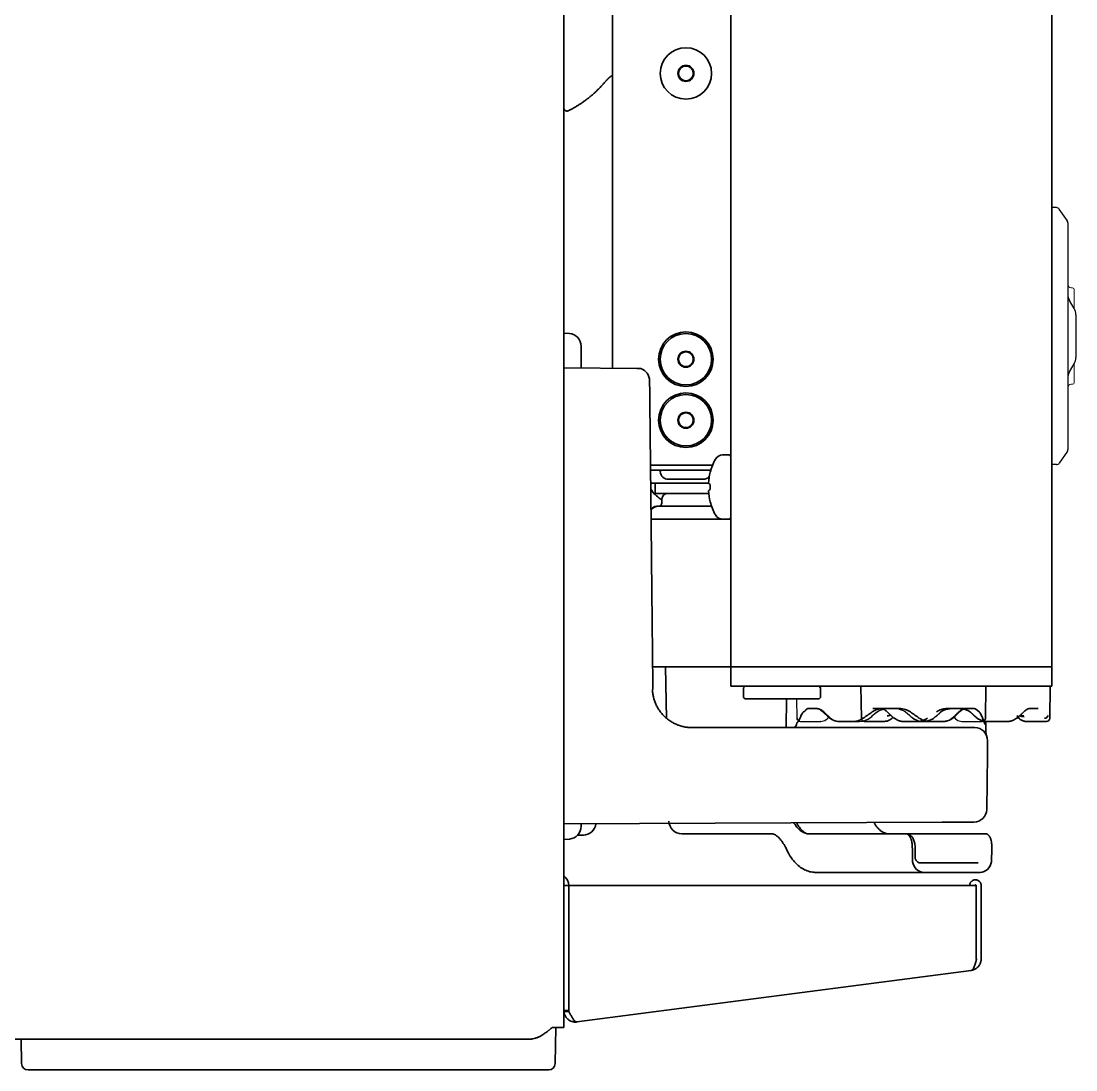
# Model space of a CAD drawing. Extents: x 6569 to 10251, y -294 to 3100.
# Drawn here: x 10032 to 10196.3, y 1270.8 to 1434.1 of the extents above; entities that cross this region are included whole.
import ezdxf

# ---------------------------------------------------------------- set-up
doc = ezdxf.new("R2010")
doc.units = 0
doc.header["$LTSCALE"] = 5
doc.layers.get('0').update_dxf_attribs({"linetype": 'CONTINUOUS', "lineweight": 0})
doc.layers.add('1', color=7, linetype='CONTINUOUS', true_color=0xffffff)
doc.layers.add('GEOM', color=7, linetype='CONTINUOUS')

msp = doc.modelspace()

# ---------------------------------------------------------------- linework, layer by layer
at = {"color": 7, "linetype": 'Continuous'}
for p, q in [((10195.56, 1392.58), (10195.81, 1392.58)), ((10196.06, 1392.33), (10196.06, 1389.35)), ((10196.06, 1380.8), (10196.06, 1377.83)), ((10195.56, 1377.58), (10195.81, 1377.58))]:
    msp.add_line(p, q, dxfattribs=at)
for centre, radius, start, end in [((10195.56, 1393.08), 0.5, 180, 270), ((10195.81, 1392.33), 0.25, 0, 90), ((10195.56, 1377.08), 0.5, 90, 180), ((10195.81, 1377.83), 0.25, 270, 0)]:
    msp.add_arc(centre, radius, start, end, dxfattribs=at)
at = {"layer": '1', "color": 7, "linetype": 'Continuous', "lineweight": 35}
for p, q in [((10116.56, 1893.33), (10116.56, 1277.43)), ((10142.56, 1333.58), (10142.56, 1891.08)), ((10192.56, 1891.08), (10192.56, 1333.58)), ((10124.16, 1859.73), (10124.16, 1380.06)), ((10116.56, 1385.56), (10117.44, 1385.48)), ((10119.26, 1383.49), (10119.26, 1380.1)), ((10127.93, 1380.03), (10116.56, 1380.13)), ((10128.56, 1380.02), (10127.93, 1380.03)), ((10142.31, 1366.58), (10141.27, 1366.58)), ((10130.06, 1364.98), (10139.72, 1364.98)), ((10130.07, 1364.18), (10139.44, 1364.18)), ((10139.36, 1363.88), (10139.37, 1363.88)), ((10139.72, 1364.98), (10139.58, 1364.98)), ((10131.57, 1362.18), (10130.09, 1362.18)), ((10130.91, 1362.18), (10130.09, 1362.18)), ((10130.81, 1362.08), (10130.81, 1360.68)), ((10139.1, 1362.18), (10130.91, 1362.18)), ((10138.27, 1362.78), (10132.87, 1362.78)), ((10130.91, 1360.58), (10139.14, 1360.58)), ((10131.67, 1359.7), (10131.67, 1359.73)), ((10131.81, 1359.58), (10131.81, 1359.08)), ((10139.36, 1359.28), (10139.37, 1359.28)), ((10131.02, 1358.58), (10131.21, 1358.58)), ((10131.32, 1358.58), (10136.36, 1358.58)), ((10136.36, 1358.58), (10139.57, 1358.58)), ((10130.15, 1356.58), (10136.02, 1356.58)), ((10136.02, 1356.58), (10142.56, 1356.58)), ((10136.32, 1333.58), (10130.51, 1333.58)), ((10132.38, 1333.58), (10132.57, 1325.56)), ((10142.56, 1333.58), (10136.32, 1333.58)), ((10144.36, 1333.58), (10142.56, 1333.58)), ((10142.56, 1330.58), (10142.56, 1333.58)), ((10190.76, 1333.58), (10144.36, 1333.58)), ((10192.56, 1333.58), (10190.76, 1333.58)), ((10192.56, 1330.58), (10192.56, 1333.58)), ((10130.37, 1330.07), (10130.43, 1330.08)), ((10144.56, 1330.58), (10142.56, 1330.58)), ((10190.56, 1330.58), (10144.56, 1330.58)), ((10144.81, 1330.58), (10144.56, 1330.33)), ((10144.56, 1330.33), (10144.56, 1328.83)), ((10156.56, 1330.33), (10156.31, 1330.58)), ((10156.56, 1328.83), (10156.56, 1330.33)), ((10162.81, 1330.58), (10162.9, 1325.57)), ((10182.23, 1325.57), (10182.31, 1330.58)), ((10192.56, 1330.58), (10190.56, 1330.58)), ((10192.23, 1325.57), (10192.31, 1330.58)), ((10144.56, 1328.83), (10144.81, 1328.58)), ((10156.31, 1328.58), (10144.81, 1328.58)), ((10151.18, 1324.13), (10151.22, 1328.58)), ((10156.31, 1328.58), (10156.56, 1328.83)), ((10154.67, 1327.08), (10155.98, 1327.08)), ((10157.03, 1326.56), (10158.07, 1325.59)), ((10164.67, 1327.08), (10165.98, 1327.08)), ((10166.26, 1327.08), (10168.87, 1327.08)), ((10176.26, 1327.08), (10178.87, 1327.08)), ((10177.06, 1325.59), (10177.28, 1325.79)), ((10179.15, 1327.08), (10180.46, 1327.08)), ((10180.68, 1327.03), (10181.27, 1326.56)), ((10189.15, 1327.08), (10190.46, 1327.08)), ((10136.49, 1324.13), (10175.6, 1324.13)), ((10159.39, 1325.08), (10161.64, 1325.08)), ((10163.46, 1325.08), (10163.4, 1325.08)), ((10166.55, 1325.08), (10163.46, 1325.08)), ((10169.39, 1325.08), (10171.64, 1325.08)), ((10172.58, 1325.08), (10171.64, 1325.08)), ((10173.49, 1325.08), (10175.74, 1325.08)), ((10175.6, 1324.13), (10180.55, 1324.13)), ((10182.31, 1324.63), (10182.2, 1324.63)), ((10182.31, 1323.22), (10182.31, 1324.63)), ((10183.49, 1325.08), (10182.55, 1325.08)), ((10183.49, 1325.08), (10185.74, 1325.08)), ((10182.55, 1322.13), (10182.56, 1319.88)), ((10182.56, 1319.88), (10182.42, 1311.37)), ((10175.47, 1309.38), (10116.56, 1309.13)), ((10180.42, 1309.4), (10175.47, 1309.38)), ((10119.26, 1309.14), (10119.26, 1308.76)), ((10117.44, 1306.77), (10116.56, 1306.7)), ((10119.6, 1307.38), (10118.69, 1307.36)), ((10134.94, 1307.58), (10149, 1307.58)), ((10151.24, 1305.19), (10151.31, 1305.05)), ((10171.26, 1304.09), (10171.26, 1305.58)), ((10171.35, 1303.61), (10171.29, 1303.77)), ((10172.03, 1303.08), (10181.08, 1303.08)), ((10155.8, 1301.58), (10172.63, 1301.58)), ((10172.63, 1301.58), (10181.42, 1301.58)), ((10116.56, 1299.53), (10117.36, 1299.53)), ((10117.36, 1299.53), (10180.76, 1299.53)), ((10117.36, 1280.18), (10117.36, 1299.53)), ((10180.76, 1288.24), (10180.76, 1299.53)), ((10181.56, 1288.34), (10181.56, 1299.53)), ((10181.56, 1288.11), (10181.56, 1288.34)), ((10180, 1286.32), (10118.6, 1278.29)), ((10117.33, 1279.94), (10117.36, 1280.18)), ((10114.76, 1277.43), (10116.56, 1277.43)), ((10115.31, 1277.43), (10115.21, 1271.81)), ((10032.72, 1275.63), (9407.83, 1275.63)), ((10032.12, 1271.81), (10032.05, 1275.63)), ((10032.72, 1275.63), (10033.05, 1275.63)), ((10033.05, 1275.63), (10111.3, 1275.63)), ((10112.74, 1270.83), (10033.12, 1270.83)), ((10114.21, 1270.83), (10112.74, 1270.83))]:
    msp.add_line(p, q, dxfattribs=at)
for centre, radius in [((10135.57, 1425.98), 4), ((10135.57, 1425.98), 1.25), ((10135.57, 1425.98), 1.15), ((10135.57, 1381.48), 4.25), ((10135.57, 1381.48), 4), ((10135.57, 1381.48), 1.25), ((10135.57, 1381.48), 1.15), ((10135.57, 1371.98), 4.25), ((10135.57, 1371.98), 4), ((10135.57, 1371.98), 1.25), ((10135.57, 1371.98), 1.15)]:
    msp.add_circle(centre, radius, dxfattribs=at)
for centre, radius, start, end in [((10117.26, 1383.49), 2, 0, 85), ((10127.92, 1378.13), 2, 0, 71.3807), ((10148.15, 1361.58), 9.08, 151.3979, 165.3324), ((10141.27, 1365.33), 1.25, 90, 151.3979), ((10142.31, 1366.33), 0.25, 0, 90), ((10131.78, 1363.98), 0.2, 90, 185.2159), ((10132.87, 1364.08), 1.3, 185.2159, 270), ((10130.37, 1361.78), 0.4, 90, 134.0482), ((10130.91, 1362.08), 0.1, 90, 180), ((10138.27, 1364.08), 1.3, 270, 316.9098), ((10148.15, 1361.58), 8.79, 177.391, 182.609), ((10134.17, 1363.8), 4.8, 212.0523, 238.4186), ((10130.91, 1360.68), 0.1, 180, 270), ((10132.81, 1359.58), 1, 90, 180), ((10131.31, 1359.08), 0.5, 270.1266, 0), ((10148.15, 1361.58), 9.08, 194.6676, 208.6021), ((10131.02, 1357.58), 1, 90, 151.4696), ((10131.32, 1357.08), 1.5, 90, 141.97), ((10141.27, 1357.83), 1.25, 208.6021, 270), ((10142.31, 1356.83), 0.25, 270, 0), ((10130.51, 1334.08), 0.5, 256.2709, 270), ((10152.31, 1324.63), 0.5, 270, 0), ((10153.31, 1324.63), 0.5, 107.707, 180), ((10153.4, 1325.58), 0.5, 181, 242.6743), ((10163.4, 1325.58), 0.5, 181, 270), ((10180.55, 1322.13), 2, 0.25, 90), ((10181.73, 1325.58), 0.5, 297.3257, 359), ((10181.81, 1324.63), 0.5, 0, 72.2929), ((10191.73, 1325.58), 0.5, 270, 359), ((10180.42, 1311.4), 2, 270.25, 359), ((10134.94, 1309.58), 2, 181.3523, 270), ((10117.26, 1308.76), 2, 275, 0), ((10119.56, 1309.38), 2, 271, 353.3696), ((10115.56, 1299.53), 1.8, 0, 56.2501), ((10033.12, 1271.83), 1, 181, 270), ((10114.21, 1271.83), 1, 270, 359)]:
    msp.add_arc(centre, radius, start, end, dxfattribs=at)
for centre, major_axis, ratio, start_param, end_param in [((10148.15, 1361.66), (-9.06, 0), 0.993151, -0.249579, -0.058074), ((10148.15, 1362.24), (9.06, 0), 0.116841, 3.199666, 3.391172), ((10148.15, 1360.92), (-9.06, 0), 0.116841, -0.249579, -0.058074), ((10148.15, 1361.5), (-9.06, 0), 0.993151, 0.058074, 0.249579), ((10174.06, 1327.47), (-1.01, 1.11), 0.229329, 2.984544, 3.142826), ((10181.07, 1327.47), (1.01, 1.11), 0.229329, 3.14078, 3.298642), ((10186.85, 1326), (-0.331, 0.375), 0.536085, 2.681899, 4.249257), ((10188.58, 1326.58), (0, 1.5), 0.998497, 2.145118, 2.332903), ((10188.48, 1326.95), (1.48, 0.25), 0.748231, 3.932069, 4.434593), ((10191.48, 1326), (0.483, 0.128), 0.81606, 4.381194, 5.948536), ((10188.58, 1326.58), (0, 1.5), 0.998497, 2.707683, 3.141593), ((10188.58, 1326.58), (0, 1.5), 0.998499, 2.799429, 3.141593), ((10167.31, 1315.58), (0.16, 8), 0.469329, 2.474855, 2.559639), ((10154.62, 1315.58), (-0.16, 8), 0.469329, 2.467241, 2.541085), ((10141.32, 1306.57), (269.31, 0.08), 0.003713, 1.464607, 1.520931), ((10170.25, 1312.76), (-0.95, 57.27), 0.008194, 4.560397, 4.586596), ((8686.37, 1312.6), (63.02, 3187.98), 0.4694, -1.564188, -1.563721), ((10172.63, 1303.58), (0, 2), 0.882948, 1.744595, 3.141593), ((10181.42, 1303.58), (0, 2), 0.882948, 3.141593, 4.540106), ((10142.26, 1288.23), (26.05, 7.97), 0.065333, 3.289084, 3.421296)]:
    msp.add_ellipse(centre, major_axis=major_axis, ratio=ratio, start_param=start_param, end_param=end_param, dxfattribs=at)
msp.add_rational_spline([(10116.56, 1420.63), (10116.56, 1420.52), (10116.59, 1420.41), (10116.66, 1420.31), (10116.84, 1420.15), (10116.99, 1420.08), (10117.16, 1420.11), (10118.98, 1421.01), (10120.54, 1422.09), (10121.93, 1423.37), (10123.13, 1424.83)], [0.538226916686, 0.536085064781, 0.53495998068, 0.54070139398, 0.54070139398, 0.529985887725, 0.54070139398, 0.534816719201, 0.532855160942, 0.534816719201, 0.54070139398], degree=4, knots=[0, 0, 0, 0, 0, 0.048669, 0.048669, 0.048669, 0.115159, 0.115159, 0.115159, 1, 1, 1, 1, 1], dxfattribs=at)
for points, weights, degree in [([(10123.13, 1424.83), (10123.36, 1425.08), (10123.61, 1425.31), (10123.88, 1425.53), (10124.16, 1425.72)], [0.54070139398, 0.531593547135, 0.523760925952, 0.517203530431, 0.511921360573], 4), ([(10182.31, 1307.57), (10176.07, 1307.58), (10169.81, 1307.58)], [1, 0.999671530464, 0.999886318719], 2)]:
    msp.add_rational_spline(points, weights, degree=degree, dxfattribs=at)
for points, degree in [([(10130.43, 1330.08), (10130.18, 1354.12), (10129.92, 1378.16)], 2), ([(10131.67, 1359.73), (10131.72, 1359.7), (10131.77, 1359.67), (10131.82, 1359.64)], 3), ([(10153.71, 1326.37), (10153.49, 1325.95), (10153.3, 1325.52), (10153.16, 1325.1)], 3), ([(10163.2, 1325.59), (10163.66, 1325.91), (10164.13, 1326.24), (10164.6, 1326.56)], 3), ([(10166.47, 1327.08), (10166.4, 1327.08), (10166.33, 1327.08), (10166.26, 1327.08)], 3), ([(10166.87, 1326.62), (10167.45, 1326.06), (10168.09, 1325.5)], 2), ([(10170.53, 1326.56), (10171, 1326.24), (10171.47, 1325.91), (10171.92, 1325.59)], 3), ([(10174.51, 1325.85), (10174.66, 1325.99)], 1), ([(10174.66, 1325.99), (10175.07, 1326.36)], 1), ([(10174.66, 1325.99), (10175.07, 1326.36)], 1), ([(10177.28, 1325.79), (10177.56, 1326.05), (10177.83, 1326.31), (10178.09, 1326.56)], 3), ([(10180.06, 1326.36), (10180.47, 1325.99)], 1), ([(10180.47, 1325.99), (10180.62, 1325.85)], 1), ([(10180.47, 1325.99), (10180.62, 1325.85)], 1), ([(10182.01, 1324.97), (10181.86, 1325.43), (10181.67, 1325.9), (10181.42, 1326.37)], 3), ([(10187.18, 1325.63), (10187.75, 1326.13), (10188.25, 1326.62)], 2), ([(10191.67, 1325.08), (10191.31, 1325.08), (10190.61, 1325.08), (10189.58, 1325.08), (10188.91, 1325.08), (10188.58, 1325.08)], 3), ([(10153.19, 1308.67), (10153, 1308.95), (10152.82, 1309.28)], 2), ([(10170.89, 1303.23), (10170.88, 1303.33), (10170.87, 1303.44), (10170.87, 1303.54)], 3), ([(10171.3, 1303.77), (10171.26, 1303.93), (10171.26, 1304.09)], 2), ([(10183.16, 1303.23), (10183.17, 1303.34), (10183.18, 1303.44), (10183.18, 1303.54)], 3), ([(10181.56, 1288.11), (10181.56, 1288.03), (10181.55, 1287.87), (10181.51, 1287.64), (10181.43, 1287.41), (10181.33, 1287.2), (10181.2, 1287.01), (10181.04, 1286.83), (10180.86, 1286.67), (10180.67, 1286.54), (10180.45, 1286.44), (10180.23, 1286.36), (10180.08, 1286.33), (10180, 1286.32)], 3), ([(10180.81, 1288.11), (10180.79, 1288.15), (10180.78, 1288.2), (10180.77, 1288.24)], 3), ([(10180.82, 1288.01), (10180.8, 1288.09), (10180.78, 1288.16), (10180.77, 1288.24)], 3), ([(10180.82, 1288.01), (10180.82, 1288.04), (10180.81, 1288.08), (10180.81, 1288.11)], 3), ([(10116.58, 1279.85), (10116.57, 1279.93), (10116.56, 1280), (10116.56, 1280.08)], 3), ([(10116.58, 1279.85), (10116.83, 1279.88), (10117.08, 1279.91), (10117.33, 1279.94)], 3), ([(10117.33, 1279.94), (10117.37, 1279.87), (10117.44, 1279.72), (10117.56, 1279.5), (10117.68, 1279.29), (10117.79, 1279.09), (10117.9, 1278.91), (10118.01, 1278.74), (10118.12, 1278.6), (10118.22, 1278.48), (10118.32, 1278.39), (10118.42, 1278.33), (10118.51, 1278.29), (10118.57, 1278.29), (10118.6, 1278.29)], 3)]:
    msp.add_open_spline(points, degree=degree, dxfattribs=at)
for points, knots in [([(10131.66, 1358.72), (10131.66, 1358.72), (10131.63, 1358.69), (10131.57, 1358.65), (10131.5, 1358.61), (10131.44, 1358.59), (10131.42, 1358.59), (10131.41, 1358.59), (10131.41, 1358.59)], [0, 0, 0, 0, 0.040275, 0.378837, 0.656477, 0.860024, 0.982877, 1, 1, 1, 1]), ([(10130.37, 1330.07), (10130.37, 1329.87), (10130.39, 1329.68), (10130.43, 1329.28), (10130.47, 1329.09), (10130.52, 1328.85), (10130.54, 1328.8), (10130.56, 1328.71), (10130.6, 1328.56), (10130.64, 1328.42), (10130.74, 1328.14), (10130.81, 1327.96), (10130.97, 1327.61), (10131.05, 1327.43), (10131.2, 1327.17), (10131.25, 1327.09), (10131.33, 1326.97), (10131.36, 1326.92), (10131.41, 1326.84), (10131.44, 1326.8), (10131.58, 1326.6), (10131.7, 1326.44), (10131.95, 1326.15), (10132.09, 1326), (10132.37, 1325.73), (10132.51, 1325.6), (10132.71, 1325.45), (10132.75, 1325.41), (10132.83, 1325.35), (10132.94, 1325.27), (10133.07, 1325.18), (10133.31, 1325.02), (10133.65, 1324.82), (10134, 1324.66), (10134.28, 1324.54), (10134.37, 1324.51), (10134.51, 1324.46), (10134.56, 1324.44), (10134.65, 1324.41), (10134.7, 1324.4), (10134.93, 1324.33), (10135.31, 1324.23), (10135.7, 1324.17), (10136.09, 1324.14), (10136.29, 1324.13), (10136.49, 1324.13)], [0, 0, 0, 0, 0.0625, 0.0625, 0.125, 0.125, 0.140625, 0.140625, 0.15625, 0.1875, 0.1875, 0.25, 0.25, 0.3125, 0.3125, 0.34375, 0.34375, 0.359375, 0.359375, 0.375, 0.375, 0.4375, 0.4375, 0.5, 0.5, 0.5625, 0.5625, 0.578125, 0.578125, 0.59375, 0.625, 0.625, 0.6875, 0.75, 0.75, 0.78125, 0.78125, 0.796875, 0.796875, 0.8125, 0.8125, 0.875, 0.9375, 0.9375, 1, 1, 1, 1]), ([(10154.04, 1326.63), (10154.01, 1326.63), (10153.98, 1326.62), (10153.93, 1326.6), (10153.92, 1326.6), (10153.89, 1326.58), (10153.87, 1326.57), (10153.83, 1326.54), (10153.81, 1326.51), (10153.77, 1326.46), (10153.76, 1326.45), (10153.73, 1326.41), (10153.72, 1326.39), (10153.71, 1326.37)], [0, 0, 0, 0, 0.25, 0.25, 0.375, 0.375, 0.5, 0.5, 0.75, 0.75, 0.875, 0.875, 1, 1, 1, 1]), ([(10154.04, 1326.63), (10154.08, 1326.59), (10154.09, 1326.61), (10154.1, 1326.65), (10154.13, 1326.7), (10154.16, 1326.75), (10154.22, 1326.85), (10154.27, 1326.9), (10154.33, 1326.96), (10154.34, 1326.97), (10154.37, 1326.99), (10154.38, 1326.99), (10154.43, 1327.02), (10154.45, 1327.03), (10154.54, 1327.07), (10154.6, 1327.08), (10154.67, 1327.08)], [0, 0, 0, 0, 0.0625, 0.0625, 0.125, 0.25, 0.25, 0.5, 0.5, 0.5625, 0.5625, 0.625, 0.625, 0.75, 0.75, 1, 1, 1, 1]), ([(10155.98, 1327.08), (10156.02, 1327.08), (10156.06, 1327.07), (10156.15, 1327.06), (10156.19, 1327.05), (10156.32, 1327.02), (10156.41, 1326.99), (10156.52, 1326.94), (10156.55, 1326.92), (10156.59, 1326.9), (10156.66, 1326.86), (10156.73, 1326.82), (10156.86, 1326.72), (10156.95, 1326.65), (10157.03, 1326.56)], [0, 0, 0, 0, 0.125, 0.125, 0.25, 0.25, 0.5, 0.5, 0.5625, 0.5625, 0.625, 0.75, 0.75, 1, 1, 1, 1]), ([(10164.6, 1326.56), (10164.66, 1326.61), (10164.72, 1326.65), (10164.82, 1326.7), (10164.85, 1326.72), (10164.91, 1326.75), (10164.94, 1326.77), (10165.11, 1326.85), (10165.24, 1326.9), (10165.45, 1326.97), (10165.52, 1326.99), (10165.63, 1327.01), (10165.67, 1327.02), (10165.74, 1327.03), (10165.78, 1327.04), (10165.96, 1327.07), (10166.11, 1327.08), (10166.26, 1327.08)], [0, 0, 0, 0, 0.125, 0.125, 0.1875, 0.1875, 0.25, 0.25, 0.5, 0.5, 0.625, 0.625, 0.6875, 0.6875, 0.75, 0.75, 1, 1, 1, 1]), ([(10166.01, 1327.06), (10166.04, 1327.07), (10166.16, 1327.07), (10166.47, 1326.96), (10166.73, 1326.75), (10166.87, 1326.62)], [0, 0, 0, 0, 0.150547, 0.575855, 1, 1, 1, 1]), ([(10166.63, 1325.11), (10166.74, 1325.1), (10166.98, 1325.12), (10167.33, 1325.28), (10167.62, 1325.51), (10167.76, 1325.68), (10167.81, 1325.76)], [0, 0, 0, 0, 0.218592, 0.528605, 0.788997, 1, 1, 1, 1]), ([(10166.91, 1325.96), (10166.94, 1325.96), (10166.96, 1325.96), (10166.99, 1325.96), (10166.99, 1325.96), (10167.01, 1325.96), (10167.02, 1325.97), (10167.08, 1325.97), (10167.14, 1325.98), (10167.27, 1326.01), (10167.35, 1326.03), (10167.44, 1326.06), (10167.46, 1326.07), (10167.47, 1326.07)], [0, 0, 0, 0, 0.117109, 0.117109, 0.146387, 0.146387, 0.175664, 0.234219, 0.468437, 0.468437, 0.936874, 0.936874, 1, 1, 1, 1]), ([(10168.87, 1327.08), (10168.95, 1327.08), (10169.02, 1327.07), (10169.17, 1327.06), (10169.24, 1327.05), (10169.46, 1327.02), (10169.6, 1326.99), (10169.78, 1326.94), (10169.81, 1326.92), (10169.88, 1326.9), (10169.99, 1326.86), (10170.09, 1326.82), (10170.28, 1326.72), (10170.41, 1326.65), (10170.53, 1326.56)], [0, 0, 0, 0, 0.125, 0.125, 0.25, 0.25, 0.5, 0.5, 0.5625, 0.5625, 0.625, 0.75, 0.75, 1, 1, 1, 1]), ([(10172.61, 1325.08), (10172.63, 1325.08), (10172.9, 1325.05), (10173.43, 1325.19), (10174.06, 1325.47), (10174.38, 1325.75), (10174.49, 1325.87)], [0, 0, 0, 0, 0.023476, 0.397733, 0.770194, 1, 1, 1, 1]), ([(10174.59, 1325.96), (10174.59, 1325.96), (10174.6, 1325.96), (10174.61, 1325.96), (10174.61, 1325.96), (10174.62, 1325.96), (10174.62, 1325.97), (10174.64, 1325.97), (10174.65, 1325.98), (10174.66, 1325.99)], [0, 0, 0, 0, 0.251226, 0.251226, 0.314032, 0.314032, 0.376839, 0.502451, 1, 1, 1, 1]), ([(10174.6, 1326.57), (10174.66, 1326.61), (10174.72, 1326.65), (10174.82, 1326.7), (10174.85, 1326.72), (10174.91, 1326.75), (10174.94, 1326.77), (10175.11, 1326.85), (10175.24, 1326.9), (10175.45, 1326.97), (10175.52, 1326.99), (10175.63, 1327.01), (10175.67, 1327.02), (10175.74, 1327.03), (10175.78, 1327.04), (10175.96, 1327.07), (10176.11, 1327.08), (10176.26, 1327.08)], [0, 0, 0, 0, 0.125, 0.125, 0.1875, 0.1875, 0.25, 0.25, 0.5, 0.5, 0.625, 0.625, 0.6875, 0.6875, 0.75, 0.75, 1, 1, 1, 1]), ([(10176.97, 1327.08), (10176.88, 1327.08), (10176.78, 1327.07), (10176.65, 1327.06), (10176.6, 1327.06), (10176.51, 1327.05), (10176.47, 1327.04), (10176.25, 1327), (10176.07, 1326.95), (10175.86, 1326.87), (10175.82, 1326.86), (10175.74, 1326.82), (10175.7, 1326.8), (10175.58, 1326.74), (10175.51, 1326.7), (10175.36, 1326.61), (10175.21, 1326.51), (10175.08, 1326.4), (10175.02, 1326.34)], [0, 0, 0, 0, 0.125, 0.125, 0.1875, 0.1875, 0.25, 0.25, 0.5, 0.5, 0.5625, 0.5625, 0.625, 0.625, 0.75, 0.75, 0.875, 1, 1, 1, 1]), ([(10178.09, 1326.56), (10178.14, 1326.61), (10178.18, 1326.65), (10178.27, 1326.72), (10178.31, 1326.75), (10178.45, 1326.85), (10178.54, 1326.9), (10178.65, 1326.96), (10178.67, 1326.97), (10178.72, 1326.99), (10178.78, 1327.01), (10178.85, 1327.03), (10178.98, 1327.07), (10179.07, 1327.08), (10179.15, 1327.08)], [0, 0, 0, 0, 0.125, 0.125, 0.25, 0.25, 0.5, 0.5, 0.5625, 0.5625, 0.625, 0.75, 0.75, 1, 1, 1, 1]), ([(10180.11, 1326.34), (10180.08, 1326.37), (10180.05, 1326.4), (10179.98, 1326.46), (10179.95, 1326.48), (10179.84, 1326.56), (10179.7, 1326.66), (10179.54, 1326.74), (10179.39, 1326.82), (10179.3, 1326.86), (10179.05, 1326.95), (10178.88, 1327), (10178.66, 1327.04), (10178.61, 1327.05), (10178.52, 1327.06), (10178.48, 1327.06), (10178.34, 1327.07), (10178.25, 1327.08), (10178.16, 1327.08)], [0, 0, 0, 0, 0.0625, 0.0625, 0.125, 0.125, 0.25, 0.375, 0.375, 0.5, 0.5, 0.75, 0.75, 0.8125, 0.8125, 0.875, 0.875, 1, 1, 1, 1]), ([(10180.46, 1327.08), (10180.49, 1327.08), (10180.53, 1327.07), (10180.59, 1327.06), (10180.62, 1327.05), (10180.66, 1327.04), (10180.67, 1327.04), (10180.68, 1327.03)], [0, 0, 0, 0, 0.428218, 0.428218, 0.856437, 0.856437, 1, 1, 1, 1]), ([(10180.54, 1325.96), (10180.53, 1325.96), (10180.53, 1325.96), (10180.52, 1325.96), (10180.52, 1325.96), (10180.51, 1325.96), (10180.51, 1325.97), (10180.49, 1325.97), (10180.48, 1325.98), (10180.47, 1325.99), (10180.47, 1325.99), (10180.47, 1325.99)], [0, 0, 0, 0, 0.242019, 0.242019, 0.302523, 0.302523, 0.363028, 0.484037, 0.968075, 0.968075, 1, 1, 1, 1]), ([(10180.64, 1325.87), (10180.69, 1325.8), (10180.93, 1325.55), (10181.49, 1325.26), (10182.1, 1325.08), (10182.46, 1325.09), (10182.55, 1325.09)], [0, 0, 0, 0, 0.111664, 0.491656, 0.871262, 1, 1, 1, 1]), ([(10181.42, 1326.37), (10181.4, 1326.41), (10181.37, 1326.45), (10181.34, 1326.5), (10181.32, 1326.51), (10181.3, 1326.54), (10181.28, 1326.55), (10181.27, 1326.56)], [0, 0, 0, 0, 0.25, 0.25, 0.375, 0.375, 0.4990413, 0.4990413, 0.4990413, 0.4990413]), ([(10187.31, 1325.78), (10187.35, 1325.72), (10187.5, 1325.51), (10187.77, 1325.28), (10188.01, 1325.21), (10188.08, 1325.19)], [0, 0, 0, 0, 0.239081, 0.768277, 1, 1, 1, 1]), ([(10188.21, 1325.96), (10188.19, 1325.96), (10188.17, 1325.96), (10188.14, 1325.96), (10188.14, 1325.96), (10188.12, 1325.96), (10188.11, 1325.97), (10188.04, 1325.97), (10187.99, 1325.98), (10187.86, 1326.01), (10187.77, 1326.03), (10187.68, 1326.06), (10187.67, 1326.07), (10187.66, 1326.07)], [0, 0, 0, 0, 0.117336, 0.117336, 0.14667, 0.14667, 0.176004, 0.234673, 0.469345, 0.469345, 0.93869, 0.93869, 1, 1, 1, 1]), ([(10188.26, 1326.62), (10188.4, 1326.76), (10188.68, 1326.97), (10188.99, 1327.08), (10189.11, 1327.07), (10189.14, 1327.06)], [0, 0, 0, 0, 0.426307, 0.854447, 1, 1, 1, 1]), ([(10158.07, 1325.59), (10158.17, 1325.5), (10158.26, 1325.43), (10158.47, 1325.3), (10158.58, 1325.25), (10158.71, 1325.2), (10158.74, 1325.19), (10158.8, 1325.17), (10158.83, 1325.16), (10158.91, 1325.13), (10158.97, 1325.12), (10159.15, 1325.09), (10159.27, 1325.08), (10159.39, 1325.08)], [0, 0, 0, 0, 0.25, 0.25, 0.5, 0.5, 0.5625, 0.5625, 0.625, 0.625, 0.75, 0.75, 1, 1, 1, 1]), ([(10161.64, 1325.08), (10161.78, 1325.08), (10161.91, 1325.09), (10162.18, 1325.13), (10162.32, 1325.16), (10162.49, 1325.22), (10162.52, 1325.23), (10162.58, 1325.25), (10162.62, 1325.27), (10162.71, 1325.31), (10162.78, 1325.34), (10162.97, 1325.43), (10163.09, 1325.51), (10163.2, 1325.59)], [0, 0, 0, 0, 0.25, 0.25, 0.5, 0.5, 0.5625, 0.5625, 0.625, 0.625, 0.75, 0.75, 1, 1, 1, 1]), ([(10167.95, 1325.63), (10167.95, 1325.62), (10167.96, 1325.62), (10167.98, 1325.61), (10167.99, 1325.6), (10168.03, 1325.59), (10168.05, 1325.59), (10168.07, 1325.59)], [0, 0, 0, 0, 0.121463, 0.121463, 0.560732, 0.560732, 1, 1, 1, 1]), ([(10168.07, 1325.59), (10168.17, 1325.51), (10168.26, 1325.43), (10168.47, 1325.31), (10168.58, 1325.25), (10168.71, 1325.2), (10168.74, 1325.19), (10168.8, 1325.17), (10168.83, 1325.16), (10168.91, 1325.13), (10168.97, 1325.12), (10169.15, 1325.09), (10169.27, 1325.08), (10169.39, 1325.08)], [0, 0, 0, 0, 0.25, 0.25, 0.5, 0.5, 0.5625, 0.5625, 0.625, 0.625, 0.75, 0.75, 1, 1, 1, 1]), ([(10171.64, 1325.08), (10171.78, 1325.08), (10171.91, 1325.09), (10172.18, 1325.13), (10172.32, 1325.16), (10172.49, 1325.22), (10172.52, 1325.23), (10172.58, 1325.26), (10172.62, 1325.27), (10172.71, 1325.31), (10172.78, 1325.34), (10172.97, 1325.43), (10173.09, 1325.51), (10173.2, 1325.59)], [0, 0, 0, 0, 0.25, 0.25, 0.5, 0.5, 0.5625, 0.5625, 0.625, 0.625, 0.75, 0.75, 1, 1, 1, 1]), ([(10171.93, 1325.59), (10172.04, 1325.5), (10172.16, 1325.43), (10172.41, 1325.3), (10172.54, 1325.25), (10172.71, 1325.2), (10172.74, 1325.19), (10172.81, 1325.17), (10172.84, 1325.16), (10172.94, 1325.13), (10173.01, 1325.12), (10173.21, 1325.09), (10173.35, 1325.08), (10173.49, 1325.08)], [0, 0, 0, 0, 0.25, 0.25, 0.5, 0.5, 0.5625, 0.5625, 0.625, 0.625, 0.75, 0.75, 1, 1, 1, 1]), ([(10175.74, 1325.08), (10175.75, 1325.08), (10175.75, 1325.08), (10175.76, 1325.08), (10175.77, 1325.08), (10175.8, 1325.08), (10175.85, 1325.08), (10175.95, 1325.09), (10176.1, 1325.11), (10176.21, 1325.13), (10176.33, 1325.17), (10176.38, 1325.19), (10176.55, 1325.25), (10176.66, 1325.3), (10176.79, 1325.38), (10176.81, 1325.4), (10176.86, 1325.43), (10176.94, 1325.49), (10177.01, 1325.55), (10177.06, 1325.59)], [0, 0, 0, 0, 0.007812, 0.007812, 0.015625, 0.03125, 0.0625, 0.125, 0.25, 0.375, 0.375, 0.5, 0.5, 0.75, 0.75, 0.8125, 0.8125, 0.875, 1, 1, 1, 1]), ([(10182.2, 1324.63), (10182.19, 1324.63), (10182.17, 1324.63), (10182.15, 1324.66), (10182.14, 1324.66), (10182.13, 1324.68), (10182.13, 1324.69), (10182.12, 1324.7), (10182.12, 1324.71), (10182.1, 1324.74), (10182.08, 1324.78), (10182.04, 1324.86), (10182.03, 1324.91), (10182.01, 1324.97)], [0, 0, 0, 0, 0.25, 0.25, 0.375, 0.375, 0.4375, 0.4375, 0.5, 0.5, 0.75, 0.75, 1, 1, 1, 1]), ([(10185.74, 1325.08), (10185.75, 1325.08), (10185.75, 1325.08), (10185.76, 1325.08), (10185.77, 1325.08), (10185.8, 1325.08), (10185.85, 1325.08), (10185.95, 1325.09), (10186.1, 1325.11), (10186.21, 1325.13), (10186.33, 1325.17), (10186.38, 1325.19), (10186.55, 1325.25), (10186.66, 1325.31), (10186.79, 1325.39), (10186.81, 1325.4), (10186.86, 1325.44), (10186.94, 1325.49), (10187.01, 1325.55), (10187.06, 1325.59)], [0, 0, 0, 0, 0.007812, 0.007812, 0.015625, 0.03125, 0.0625, 0.125, 0.25, 0.375, 0.375, 0.5, 0.5, 0.75, 0.75, 0.8125, 0.8125, 0.875, 1, 1, 1, 1]), ([(10182.35, 1323.01), (10182.35, 1323.01), (10182.35, 1323.01), (10182.34, 1323.04), (10182.33, 1323.08), (10182.32, 1323.14), (10182.31, 1323.19), (10182.32, 1323.22)], [0, 0, 0, 0, 0.341328, 0.51468, 0.646682, 0.789012, 1, 1, 1, 1]), ([(10154.75, 1307.58), (10154.65, 1307.58), (10154.47, 1307.59), (10154.19, 1307.66), (10154.01, 1307.73), (10153.89, 1307.78), (10153.87, 1307.8), (10153.83, 1307.82), (10153.8, 1307.83), (10153.73, 1307.87), (10153.69, 1307.9), (10153.55, 1307.98), (10153.38, 1308.11), (10153.12, 1308.34), (10152.87, 1308.62), (10152.71, 1308.82), (10152.63, 1308.94)], [0, 0, 0, 0, 0.125, 0.25, 0.375, 0.375, 0.40625, 0.40625, 0.4375, 0.4375, 0.5, 0.5, 0.625, 0.75, 0.875, 1, 1, 1, 1]), ([(10154.16, 1307.73), (10154.04, 1307.8), (10153.76, 1307.99), (10153.42, 1308.36), (10153.22, 1308.63), (10153.18, 1308.69)], [0, 0, 0, 0, 0.416721, 0.878268, 1, 1, 1, 1]), ([(10167.19, 1307.58), (10167.1, 1307.58), (10166.91, 1307.59), (10166.64, 1307.66), (10166.46, 1307.73), (10166.34, 1307.78), (10166.32, 1307.8), (10166.28, 1307.82), (10166.25, 1307.83), (10166.19, 1307.87), (10166.14, 1307.9), (10166.01, 1307.98), (10165.84, 1308.11), (10165.59, 1308.35), (10165.35, 1308.62), (10165.19, 1308.82), (10165.12, 1308.94)], [0, 0, 0, 0, 0.125, 0.25, 0.375, 0.375, 0.40625, 0.40625, 0.4375, 0.4375, 0.5, 0.5, 0.625, 0.75, 0.875, 1, 1, 1, 1]), ([(10149, 1307.58), (10149.03, 1307.58), (10149.13, 1307.57), (10149.33, 1307.52), (10149.69, 1307.31), (10150.13, 1306.91), (10150.62, 1306.3), (10150.99, 1305.69), (10151.19, 1305.29), (10151.24, 1305.19)], [0, 0, 0, 0, 0.090886, 0.269322, 0.433307, 0.608341, 0.777075, 0.945888, 1, 1, 1, 1]), ([(10171.26, 1305.56), (10171.26, 1305.68), (10171.24, 1306.02), (10171.12, 1306.55), (10170.86, 1307.04), (10170.49, 1307.4), (10170.1, 1307.56), (10169.86, 1307.58), (10169.76, 1307.58)], [0, 0, 0, 0, 0.119557, 0.349124, 0.555782, 0.730887, 0.90161, 1, 1, 1, 1]), ([(10170.83, 1305.58), (10170.83, 1305.71), (10170.82, 1305.84), (10170.8, 1306.03), (10170.8, 1306.09), (10170.78, 1306.19), (10170.78, 1306.22), (10170.76, 1306.28), (10170.76, 1306.31), (10170.73, 1306.46), (10170.7, 1306.58), (10170.65, 1306.71), (10170.64, 1306.75), (10170.62, 1306.79), (10170.61, 1306.82), (10170.61, 1306.83), (10170.58, 1306.9), (10170.56, 1306.94), (10170.5, 1307.08), (10170.45, 1307.17), (10170.38, 1307.26), (10170.37, 1307.27), (10170.34, 1307.31), (10170.33, 1307.32), (10170.29, 1307.37), (10170.23, 1307.43), (10170.17, 1307.47), (10170.13, 1307.5), (10170.11, 1307.51), (10170.08, 1307.52), (10170.07, 1307.53), (10169.99, 1307.56), (10169.93, 1307.58), (10169.87, 1307.58)], [0, 0, 0, 0, 0.125, 0.125, 0.1875, 0.1875, 0.21875, 0.21875, 0.25, 0.25, 0.375, 0.375, 0.40625, 0.421875, 0.421875, 0.4375, 0.4375, 0.5, 0.5, 0.625, 0.625, 0.65625, 0.65625, 0.6875, 0.6875, 0.75, 0.8125, 0.8125, 0.84375, 0.84375, 0.875, 0.875, 1, 1, 1, 1]), ([(10183.21, 1305.58), (10183.21, 1305.71), (10183.21, 1305.84), (10183.2, 1306.03), (10183.19, 1306.09), (10183.18, 1306.19), (10183.17, 1306.22), (10183.16, 1306.28), (10183.16, 1306.31), (10183.13, 1306.46), (10183.1, 1306.58), (10183.06, 1306.71), (10183.05, 1306.75), (10183.04, 1306.79), (10183.03, 1306.82), (10183.02, 1306.83), (10183, 1306.89), (10182.98, 1306.94), (10182.92, 1307.08), (10182.87, 1307.16), (10182.81, 1307.25), (10182.8, 1307.27), (10182.77, 1307.31), (10182.76, 1307.32), (10182.72, 1307.37), (10182.66, 1307.42), (10182.61, 1307.47), (10182.56, 1307.5), (10182.55, 1307.5), (10182.52, 1307.52), (10182.51, 1307.53), (10182.43, 1307.56), (10182.37, 1307.57), (10182.31, 1307.57)], [0, 0, 0, 0, 0.125, 0.125, 0.1875, 0.1875, 0.21875, 0.21875, 0.25, 0.25, 0.375, 0.375, 0.40625, 0.421875, 0.421875, 0.4375, 0.4375, 0.5, 0.5, 0.625, 0.625, 0.65625, 0.65625, 0.6875, 0.6875, 0.75, 0.8125, 0.8125, 0.84375, 0.84375, 0.875, 0.875, 1, 1, 1, 1]), ([(10151.31, 1305.05), (10151.4, 1304.84), (10151.71, 1304.26), (10152.27, 1303.43), (10153.02, 1302.65), (10153.8, 1302.09), (10154.64, 1301.72), (10155.32, 1301.59), (10155.7, 1301.58), (10155.8, 1301.58)], [0, 0, 0, 0, 0.104067, 0.305458, 0.482896, 0.647551, 0.802216, 0.951209, 1, 1, 1, 1]), ([(10170.87, 1303.54), (10170.86, 1303.63), (10170.86, 1303.73), (10170.86, 1303.91), (10170.86, 1304), (10170.86, 1304.09)], [0, 0, 0, 0, 0.5, 0.5, 1, 1, 1, 1]), ([(10172.03, 1303.08), (10171.99, 1303.08), (10171.87, 1303.09), (10171.66, 1303.18), (10171.46, 1303.39), (10171.37, 1303.55), (10171.34, 1303.62)], [0, 0, 0, 0, 0.153278, 0.521846, 0.817256, 1, 1, 1, 1]), ([(10183.18, 1303.54), (10183.18, 1303.63), (10183.18, 1303.72), (10183.18, 1303.91), (10183.19, 1304), (10183.19, 1304.09)], [0, 0, 0, 0, 0.5, 0.5, 1, 1, 1, 1]), ([(10179.76, 1299.53), (10179.76, 1299.59), (10179.77, 1299.64), (10179.79, 1299.73), (10179.79, 1299.76), (10179.81, 1299.82), (10179.82, 1299.84), (10179.86, 1299.93), (10179.88, 1299.98), (10179.92, 1300.04), (10179.93, 1300.05), (10179.95, 1300.07), (10179.96, 1300.09), (10179.99, 1300.12), (10180.01, 1300.14), (10180.07, 1300.2), (10180.11, 1300.24), (10180.18, 1300.28), (10180.19, 1300.29), (10180.21, 1300.31), (10180.25, 1300.33), (10180.32, 1300.36), (10180.37, 1300.38), (10180.42, 1300.39), (10180.43, 1300.4), (10180.46, 1300.4), (10180.47, 1300.41), (10180.55, 1300.42), (10180.61, 1300.43), (10180.69, 1300.43), (10180.72, 1300.42), (10180.77, 1300.42), (10180.78, 1300.42), (10180.81, 1300.41), (10180.83, 1300.41), (10180.9, 1300.4), (10180.95, 1300.38), (10181.02, 1300.35), (10181.04, 1300.35), (10181.06, 1300.33), (10181.08, 1300.33), (10181.11, 1300.31), (10181.14, 1300.29), (10181.21, 1300.24), (10181.26, 1300.2), (10181.31, 1300.15), (10181.32, 1300.14), (10181.34, 1300.12), (10181.37, 1300.09), (10181.41, 1300.03), (10181.44, 1299.98), (10181.46, 1299.94), (10181.47, 1299.92), (10181.48, 1299.9), (10181.49, 1299.88), (10181.52, 1299.82), (10181.54, 1299.76), (10181.55, 1299.67), (10181.56, 1299.64), (10181.56, 1299.59), (10181.56, 1299.56), (10181.56, 1299.53)], [0, 0, 0, 0, 0.0625, 0.0625, 0.09375, 0.09375, 0.125, 0.125, 0.1875, 0.1875, 0.203125, 0.203125, 0.21875, 0.21875, 0.25, 0.25, 0.3125, 0.3125, 0.328125, 0.328125, 0.34375, 0.375, 0.40625, 0.40625, 0.421875, 0.421875, 0.4375, 0.4375, 0.5, 0.5, 0.53125, 0.53125, 0.546875, 0.546875, 0.5625, 0.5625, 0.625, 0.625, 0.640625, 0.640625, 0.65625, 0.65625, 0.6875, 0.6875, 0.75, 0.75, 0.765625, 0.765625, 0.78125, 0.8125, 0.84375, 0.84375, 0.859375, 0.859375, 0.875, 0.875, 0.9375, 0.9375, 0.96875, 0.96875, 1, 1, 1, 1]), ([(10180.56, 1299.53), (10180.56, 1299.54), (10180.57, 1299.55), (10180.58, 1299.58), (10180.58, 1299.59), (10180.6, 1299.6), (10180.6, 1299.61), (10180.61, 1299.61), (10180.62, 1299.62), (10180.63, 1299.62), (10180.64, 1299.62), (10180.65, 1299.63), (10180.66, 1299.63), (10180.67, 1299.63), (10180.68, 1299.63), (10180.69, 1299.62), (10180.7, 1299.62), (10180.71, 1299.61), (10180.73, 1299.61), (10180.73, 1299.6), (10180.74, 1299.59), (10180.74, 1299.59), (10180.75, 1299.58), (10180.75, 1299.57), (10180.76, 1299.56), (10180.76, 1299.55), (10180.76, 1299.54), (10180.76, 1299.53), (10180.76, 1299.53)], [0, 0, 0, 0, 0.125, 0.125, 0.25, 0.25, 0.3125, 0.3125, 0.375, 0.375, 0.4375, 0.4375, 0.5, 0.5, 0.5625, 0.5625, 0.625, 0.6875, 0.6875, 0.75, 0.75, 0.8125, 0.8125, 0.875, 0.875, 0.9375, 0.9375, 1, 1, 1, 1]), ([(10180.82, 1288.01), (10180.82, 1288.01), (10180.82, 1288.01), (10180.8, 1287.93), (10180.76, 1287.77), (10180.69, 1287.53), (10180.63, 1287.31), (10180.56, 1287.1), (10180.49, 1286.91), (10180.42, 1286.75), (10180.34, 1286.6), (10180.26, 1286.49), (10180.18, 1286.4), (10180.09, 1286.34), (10180.03, 1286.33), (10180, 1286.32)], [0, 0, 0, 0, 0.00192, 0.00192, 0.092654, 0.183389, 0.274123, 0.364858, 0.455593, 0.546327, 0.637062, 0.727796, 0.818531, 0.909265, 1, 1, 1, 1]), ([(10116.58, 1279.85), (10116.58, 1279.85), (10116.58, 1279.85), (10116.59, 1279.77), (10116.62, 1279.61), (10116.7, 1279.39), (10116.8, 1279.18), (10116.93, 1278.98), (10117.09, 1278.8), (10117.26, 1278.65), (10117.46, 1278.51), (10117.67, 1278.41), (10117.9, 1278.33), (10118.13, 1278.29), (10118.36, 1278.27), (10118.52, 1278.28), (10118.6, 1278.29)], [0, 0, 0, 0, 0.002907, 0.002907, 0.085998, 0.169089, 0.25218, 0.335271, 0.418362, 0.501454, 0.584545, 0.667636, 0.750727, 0.833818, 0.916909, 1, 1, 1, 1]), ([(10111.3, 1275.63), (10111.34, 1275.63), (10111.37, 1275.63), (10111.45, 1275.63), (10111.55, 1275.64), (10111.66, 1275.65), (10111.88, 1275.68), (10112.02, 1275.72), (10112.24, 1275.78), (10112.31, 1275.81), (10112.42, 1275.85), (10112.45, 1275.87), (10112.52, 1275.9), (10112.56, 1275.91), (10112.74, 1275.99), (10112.89, 1276.07), (10113.18, 1276.24), (10113.32, 1276.33), (10113.61, 1276.52), (10113.75, 1276.63), (10113.97, 1276.79), (10114.04, 1276.85), (10114.15, 1276.93), (10114.19, 1276.96), (10114.26, 1277.02), (10114.3, 1277.05), (10114.48, 1277.19), (10114.62, 1277.31), (10114.76, 1277.43)], [0, 0, 0, 0, 0.03125, 0.03125, 0.0625, 0.125, 0.125, 0.25, 0.25, 0.3125, 0.3125, 0.34375, 0.34375, 0.375, 0.375, 0.5, 0.5, 0.625, 0.625, 0.75, 0.75, 0.8125, 0.8125, 0.84375, 0.84375, 0.875, 0.875, 1, 1, 1, 1])]:
    msp.add_open_spline(points, degree=3, knots=knots, dxfattribs=at)
at = {"layer": 'GEOM', "color": 7, "linetype": 'Continuous'}
for p, q in [((10192.56, 1365.08), (10192.56, 1405.08)), ((10193.3, 1405.08), (10192.56, 1405.08)), ((10194.98, 1403), (10193.71, 1404.86)), ((10195.06, 1402.72), (10195.06, 1367.43)), ((10196.05, 1389.39), (10195.33, 1390.63)), ((10196.31, 1388.39), (10196.31, 1381.76)), ((10195.33, 1379.53), (10196.05, 1380.76)), ((10194.98, 1367.15), (10193.71, 1365.3)), ((10193.3, 1365.08), (10192.56, 1365.08)), ((10182.23, 1325.57), (10182.31, 1330.58)), ((10152.9, 1325.57), (10152.85, 1328.58)), ((10154.67, 1327.08), (10155.98, 1327.08)), ((10163.98, 1325.45), (10164.51, 1325.85)), ((10164.51, 1325.85), (10164.66, 1325.99)), ((10164.66, 1325.99), (10165.07, 1326.36)), ((10165.07, 1326.36), (10165.6, 1326.74)), ((10165.07, 1326.36), (10165.58, 1326.73)), ((10165.58, 1326.73), (10166.35, 1327.01)), ((10165.6, 1326.74), (10166.37, 1327.02)), ((10166.37, 1327.02), (10166.97, 1327.08)), ((10166.97, 1327.08), (10168.16, 1327.08)), ((10168.16, 1327.08), (10168.76, 1327.02)), ((10170.06, 1326.36), (10170.47, 1325.99)), ((10170.39, 1326.06), (10170.47, 1325.99)), ((10170.47, 1325.99), (10170.62, 1325.85)), ((10170.62, 1325.85), (10171.13, 1325.47)), ((10179.15, 1327.08), (10180.46, 1327.08)), ((10153.4, 1325.08), (10156.55, 1325.08)), ((10156.57, 1325.08), (10156.55, 1325.08)), ((10159.39, 1325.08), (10162.58, 1325.08)), ((10163.17, 1325.14), (10163.98, 1325.45)), ((10171.13, 1325.47), (10171.95, 1325.14)), ((10171.95, 1325.14), (10172.55, 1325.08)), ((10172.55, 1325.08), (10175.74, 1325.08)), ((10178.33, 1325.1), (10178.56, 1325.08)), ((10178.56, 1325.08), (10178.58, 1325.08)), ((10178.58, 1325.08), (10181.73, 1325.08))]:
    msp.add_line(p, q, dxfattribs=at)
for points in [[(10155.98, 1327.08), (10156.24, 1327.03), (10156.6, 1326.85), (10156.87, 1326.62)], [(10156.57, 1325.08), (10156.8, 1325.1), (10157.22, 1325.23), (10157.56, 1325.47), (10157.81, 1325.76)], [(10156.87, 1326.62), (10157.17, 1326.33), (10157.62, 1325.92), (10157.95, 1325.63)], [(10162.58, 1325.08), (10163.18, 1325.14), (10164, 1325.47), (10164.51, 1325.85)], [(10168.78, 1327.01), (10169.55, 1326.73), (10170.06, 1326.36)], [(10170.62, 1325.85), (10171.15, 1325.45), (10171.97, 1325.14), (10172.55, 1325.08)], [(10177.18, 1325.63), (10177.5, 1325.91), (10177.94, 1326.32), (10178.26, 1326.62)], [(10177.32, 1325.76), (10177.57, 1325.47), (10177.91, 1325.23), (10178.33, 1325.1)], [(10178.26, 1326.62), (10178.52, 1326.84), (10178.88, 1327.03), (10179.15, 1327.08)], [(10157.95, 1325.63), (10158.28, 1325.38), (10158.83, 1325.15), (10159.39, 1325.08)], [(10175.74, 1325.08), (10176.29, 1325.15), (10176.83, 1325.37), (10177.18, 1325.63)], [(10177.33, 1325.75), (10177.57, 1325.47), (10177.91, 1325.23), (10178.33, 1325.1)]]:
    msp.add_lwpolyline(points, dxfattribs=at)
for centre, radius, start, end in [((10193.3, 1404.58), 0.5, 34.2869, 90), ((10194.56, 1402.72), 0.5, 0, 34.2869), ((10197.06, 1391.63), 2, 180, 210), ((10194.31, 1388.39), 2, 0, 30), ((10194.31, 1381.76), 2, 330, 0), ((10197.06, 1378.53), 2, 150, 180), ((10194.56, 1367.43), 0.5, 325.7131, 0), ((10193.3, 1365.58), 0.5, 270, 325.7131), ((10153.4, 1325.58), 0.5, 181, 270), ((10181.73, 1325.58), 0.5, 270, 359)]:
    msp.add_arc(centre, radius, start, end, dxfattribs=at)

doc.saveas('drawing.dxf')
